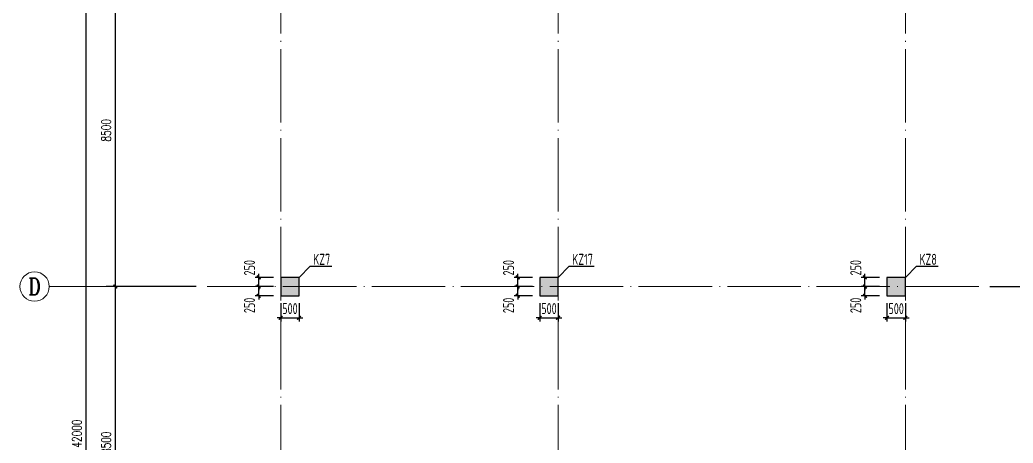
# Model space of a CAD drawing. Extents: x 3968514 to 5230306, y -516551 to -228246.
# Drawn here: x 4951955 to 4978989, y -329853 to -318342 of the extents above; entities that cross this region are included whole.
import ezdxf
from ezdxf.enums import TextEntityAlignment as Align

# ---------------------------------------------------------------- set-up
doc = ezdxf.new("R2010")
doc.units = 0
doc.header["$LTSCALE"] = 1000
doc.header["$MEASUREMENT"] = 0
doc.linetypes.add('DOTE', pattern=[2.42, 2, -0.2, 0.02, -0.2])
for name, color, linetype, lineweight in [('AXIS', 3, 'Continuous', 15), ('AXIS_TEXT', 7, 'Continuous', 15), ('COLU-DIM', 3, 'Continuous', 25), ('COLU-HATCH', 251, 'Continuous', 25), ('COLU-TEXT', 2, 'Continuous', 25), ('DOTE', 1, 'DOTE', 9)]:
    doc.layers.add(name, color=color, linetype=linetype, lineweight=lineweight)
doc.layers.add('COLU', color=7, linetype='Continuous')
doc.styles.add('_TCH_AXIS', font='COMPLEX', dxfattribs={"bigfont": 'GBCBIG'})
doc.styles.add('_TCH_DIM_T3', font='SIMPLEX.shx', dxfattribs={"width": 0.7, "bigfont": 'GBCBIG.shx'})
doc.styles.add('COMPLEX', font='COMPLEX')
doc.styles.add('FromPkpm', font='Tssdeng.shx', dxfattribs={"width": 0.7, "bigfont": 'hztxt.shx'})
doc.dimstyles.new('_TCH_ARCH&&100', dxfattribs={"dimtxt": 255, "dimasz": 100, "dimexe": 250, "dimexo": 300, "dimgap": 122.5, "dimtad": 1, "dimdec": 0, "dimzin": 0, "dimdsep": 46, "dimtxsty": '_TCH_DIM_T3', "dimblk": 'ARCHTICK', "dimcen": 0.09, "dimclrt": 7, "dimazin": 2, "dimtfac": 1, "dimtdec": 0, "dimtix": 1, "dimtmove": 2, "dimatfit": 3, "dimfxl": 150, "dimtolj": 1, "dimtzin": 0, "dimarcsym": 0})
doc.dimstyles.new('Pkpm_1', dxfattribs={"dimtxt": 250, "dimasz": 100, "dimexe": 100, "dimexo": 0.0625, "dimgap": 100, "dimtad": 1, "dimdec": 0, "dimrnd": 1, "dimzin": 0, "dimdsep": 46, "dimtxsty": 'FromPkpm', "dimblk1": 'ARCHTICK', "dimblk2": 'ARCHTICK', "dimsah": 1, "dimcen": 0.09, "dimdle": 100, "dimadec": 0, "dimazin": 0, "dimtfac": 1, "dimtdec": 0, "dimtix": 1, "dimtmove": 2, "dimatfit": 1, "dimfxl": 1, "dimtolj": 1, "dimtzin": 0, "dimarcsym": 0})

# ---------------------------------------------------------------- blocks, each defined once
blk = doc.blocks.new('_ArchTick')
at = {"color": 0, "linetype": 'ByBlock', "const_width": 0.4}
blk.add_lwpolyline([(-0.5, -0.5), (0.5, 0.5)], dxfattribs=at)
blk = doc.blocks.new('*D653')
at = {"layer": 'COLU-DIM', "color": 0, "lineweight": -2, "transparency": 16777216}
for p, q in [((4966105, -326045), (4966105, -326545)), ((4966605, -326045), (4966605, -326545)), ((4966105, -326445), (4966005, -326445)), ((4966105, -326445), (4966605, -326445)), ((4966605, -326445), (4966705, -326445))]:
    blk.add_line(p, q, dxfattribs=at)
at = {"layer": 'Defpoints', "color": 0, "transparency": 16777216}
for p in [(4966105, -325845), (4966605, -325845), (4966605, -326445)]:
    blk.add_point(p, dxfattribs=at)
at = {"layer": 'COLU-DIM', "color": 0, "lineweight": -2, "transparency": 16777216, "xscale": 100, "yscale": 100, "zscale": 100}
blk.add_blockref('_ArchTick', (4966105, -326445), dxfattribs=at)
at = {"layer": 'COLU-DIM', "color": 0, "lineweight": -2, "transparency": 16777216, "xscale": 100, "yscale": 100, "zscale": 100, "rotation": 180}
blk.add_blockref('_ArchTick', (4966605, -326445), dxfattribs=at)
at = {"layer": 'COLU-DIM', "color": 7, "transparency": 16777216, "insert": (4966355, -326195), "char_height": 300, "attachment_point": 5, "style": 'FromPkpm'}
blk.add_mtext('\\A1;500', dxfattribs=at)
blk = doc.blocks.new('*D651')
at = {"layer": 'COLU-DIM', "color": 0, "lineweight": -2, "transparency": 16777216}
for p, q in [((4975355, -325345), (4974855, -325345)), ((4974955, -325345), (4974955, -325245)), ((4974955, -325595), (4974955, -325345)), ((4975355, -325595), (4974855, -325595)), ((4974955, -325595), (4974955, -325695))]:
    blk.add_line(p, q, dxfattribs=at)
at = {"layer": 'Defpoints', "color": 0, "transparency": 16777216}
for p in [(4974955, -325345), (4975555, -325345), (4975555, -325595)]:
    blk.add_point(p, dxfattribs=at)
at = {"layer": 'COLU-DIM', "color": 0, "lineweight": -2, "transparency": 16777216, "xscale": 100, "yscale": 100, "zscale": 100}
for p, rotation in [((4974955, -325345), 270), ((4974955, -325595), 90)]:
    blk.add_blockref('_ArchTick', p, dxfattribs=dict(at, rotation=rotation))
at = {"layer": 'COLU-DIM', "color": 7, "transparency": 16777216, "insert": (4974705, -325083), "char_height": 300, "attachment_point": 5, "rotation": 90, "style": 'FromPkpm'}
blk.add_mtext('\\A1;250', dxfattribs=at)
blk = doc.blocks.new('*D650')
at = {"layer": 'COLU-DIM', "color": 0, "lineweight": -2, "transparency": 16777216}
for p, q in [((4975555, -326045), (4975555, -326545)), ((4976055, -326045), (4976055, -326545)), ((4975555, -326445), (4975455, -326445)), ((4975555, -326445), (4976055, -326445)), ((4976055, -326445), (4976155, -326445))]:
    blk.add_line(p, q, dxfattribs=at)
at = {"layer": 'Defpoints', "color": 0, "transparency": 16777216}
for p in [(4975555, -325845), (4976055, -325845), (4976055, -326445)]:
    blk.add_point(p, dxfattribs=at)
at = {"layer": 'COLU-DIM', "color": 0, "lineweight": -2, "transparency": 16777216, "xscale": 100, "yscale": 100, "zscale": 100}
blk.add_blockref('_ArchTick', (4975555, -326445), dxfattribs=at)
at = {"layer": 'COLU-DIM', "color": 0, "lineweight": -2, "transparency": 16777216, "xscale": 100, "yscale": 100, "zscale": 100, "rotation": 180}
blk.add_blockref('_ArchTick', (4976055, -326445), dxfattribs=at)
at = {"layer": 'COLU-DIM', "color": 7, "transparency": 16777216, "insert": (4975805, -326195), "char_height": 300, "attachment_point": 5, "style": 'FromPkpm'}
blk.add_mtext('\\A1;500', dxfattribs=at)
blk = doc.blocks.new('*D648')
at = {"layer": 'COLU-DIM', "color": 0, "lineweight": -2, "transparency": 16777216}
for p, q in [((4975355, -325595), (4974855, -325595)), ((4974955, -325595), (4974955, -325495)), ((4974955, -325845), (4974955, -325595)), ((4975355, -325845), (4974855, -325845)), ((4974955, -325845), (4974955, -325945))]:
    blk.add_line(p, q, dxfattribs=at)
at = {"layer": 'Defpoints', "color": 0, "transparency": 16777216}
for p in [(4974955, -325595), (4975555, -325595), (4975555, -325845)]:
    blk.add_point(p, dxfattribs=at)
at = {"layer": 'COLU-DIM', "color": 0, "lineweight": -2, "transparency": 16777216, "xscale": 100, "yscale": 100, "zscale": 100}
for p, rotation in [((4974955, -325595), 270), ((4974955, -325845), 90)]:
    blk.add_blockref('_ArchTick', p, dxfattribs=dict(at, rotation=rotation))
at = {"layer": 'COLU-DIM', "color": 7, "transparency": 16777216, "insert": (4974705, -326107), "char_height": 300, "attachment_point": 5, "rotation": 90, "style": 'FromPkpm'}
blk.add_mtext('\\A1;250', dxfattribs=at)
blk = doc.blocks.new('*D642')
at = {"layer": 'COLU-DIM', "color": 0, "lineweight": -2, "transparency": 16777216}
for p, q in [((4965905, -325345), (4965405, -325345)), ((4965505, -325345), (4965505, -325245)), ((4965505, -325595), (4965505, -325345)), ((4965905, -325595), (4965405, -325595)), ((4965505, -325595), (4965505, -325695))]:
    blk.add_line(p, q, dxfattribs=at)
at = {"layer": 'Defpoints', "color": 0, "transparency": 16777216}
for p in [(4965505, -325345), (4966105, -325345), (4966105, -325595)]:
    blk.add_point(p, dxfattribs=at)
at = {"layer": 'COLU-DIM', "color": 0, "lineweight": -2, "transparency": 16777216, "xscale": 100, "yscale": 100, "zscale": 100}
for p, rotation in [((4965505, -325345), 270), ((4965505, -325595), 90)]:
    blk.add_blockref('_ArchTick', p, dxfattribs=dict(at, rotation=rotation))
at = {"layer": 'COLU-DIM', "color": 7, "transparency": 16777216, "insert": (4965255, -325083), "char_height": 300, "attachment_point": 5, "rotation": 90, "style": 'FromPkpm'}
blk.add_mtext('\\A1;250', dxfattribs=at)
blk = doc.blocks.new('*D641')
at = {"layer": 'COLU-DIM', "color": 0, "lineweight": -2, "transparency": 16777216}
for p, q in [((4965905, -325595), (4965405, -325595)), ((4965505, -325595), (4965505, -325495)), ((4965505, -325845), (4965505, -325595)), ((4965905, -325845), (4965405, -325845)), ((4965505, -325845), (4965505, -325945))]:
    blk.add_line(p, q, dxfattribs=at)
at = {"layer": 'Defpoints', "color": 0, "transparency": 16777216}
for p in [(4965505, -325595), (4966105, -325595), (4966105, -325845)]:
    blk.add_point(p, dxfattribs=at)
at = {"layer": 'COLU-DIM', "color": 0, "lineweight": -2, "transparency": 16777216, "xscale": 100, "yscale": 100, "zscale": 100}
for p, rotation in [((4965505, -325595), 270), ((4965505, -325845), 90)]:
    blk.add_blockref('_ArchTick', p, dxfattribs=dict(at, rotation=rotation))
at = {"layer": 'COLU-DIM', "color": 7, "transparency": 16777216, "insert": (4965255, -326107), "char_height": 300, "attachment_point": 5, "rotation": 90, "style": 'FromPkpm'}
blk.add_mtext('\\A1;250', dxfattribs=at)
blk = doc.blocks.new('*D640')
at = {"layer": 'COLU-DIM', "color": 0, "lineweight": -2, "transparency": 16777216}
for p, q in [((4959055, -326045), (4959055, -326545)), ((4959555, -326045), (4959555, -326545)), ((4959055, -326445), (4958955, -326445)), ((4959055, -326445), (4959555, -326445)), ((4959555, -326445), (4959655, -326445))]:
    blk.add_line(p, q, dxfattribs=at)
at = {"layer": 'Defpoints', "color": 0, "transparency": 16777216}
for p in [(4959055, -325845), (4959555, -325845), (4959555, -326445)]:
    blk.add_point(p, dxfattribs=at)
at = {"layer": 'COLU-DIM', "color": 0, "lineweight": -2, "transparency": 16777216, "xscale": 100, "yscale": 100, "zscale": 100}
blk.add_blockref('_ArchTick', (4959055, -326445), dxfattribs=at)
at = {"layer": 'COLU-DIM', "color": 0, "lineweight": -2, "transparency": 16777216, "xscale": 100, "yscale": 100, "zscale": 100, "rotation": 180}
blk.add_blockref('_ArchTick', (4959555, -326445), dxfattribs=at)
at = {"layer": 'COLU-DIM', "color": 7, "transparency": 16777216, "insert": (4959305, -326195), "char_height": 300, "attachment_point": 5, "style": 'FromPkpm'}
blk.add_mtext('\\A1;500', dxfattribs=at)
blk = doc.blocks.new('*D639')
at = {"layer": 'COLU-DIM', "color": 0, "lineweight": -2, "transparency": 16777216}
for p, q in [((4958855, -325595), (4958355, -325595)), ((4958455, -325595), (4958455, -325495)), ((4958455, -325845), (4958455, -325595)), ((4958855, -325845), (4958355, -325845)), ((4958455, -325845), (4958455, -325945))]:
    blk.add_line(p, q, dxfattribs=at)
at = {"layer": 'Defpoints', "color": 0, "transparency": 16777216}
for p in [(4958455, -325595), (4959055, -325595), (4959055, -325845)]:
    blk.add_point(p, dxfattribs=at)
at = {"layer": 'COLU-DIM', "color": 0, "lineweight": -2, "transparency": 16777216, "xscale": 100, "yscale": 100, "zscale": 100}
for p, rotation in [((4958455, -325595), 270), ((4958455, -325845), 90)]:
    blk.add_blockref('_ArchTick', p, dxfattribs=dict(at, rotation=rotation))
at = {"layer": 'COLU-DIM', "color": 7, "transparency": 16777216, "insert": (4958205, -326107), "char_height": 300, "attachment_point": 5, "rotation": 90, "style": 'FromPkpm'}
blk.add_mtext('\\A1;250', dxfattribs=at)
blk = doc.blocks.new('*D637')
at = {"layer": 'COLU-DIM', "color": 0, "lineweight": -2, "transparency": 16777216}
for p, q in [((4958855, -325345), (4958355, -325345)), ((4958455, -325345), (4958455, -325245)), ((4958455, -325595), (4958455, -325345)), ((4958855, -325595), (4958355, -325595)), ((4958455, -325595), (4958455, -325695))]:
    blk.add_line(p, q, dxfattribs=at)
at = {"layer": 'Defpoints', "color": 0, "transparency": 16777216}
for p in [(4958455, -325345), (4959055, -325345), (4959055, -325595)]:
    blk.add_point(p, dxfattribs=at)
at = {"layer": 'COLU-DIM', "color": 0, "lineweight": -2, "transparency": 16777216, "xscale": 100, "yscale": 100, "zscale": 100}
for p, rotation in [((4958455, -325345), 270), ((4958455, -325595), 90)]:
    blk.add_blockref('_ArchTick', p, dxfattribs=dict(at, rotation=rotation))
at = {"layer": 'COLU-DIM', "color": 7, "transparency": 16777216, "insert": (4958205, -325083), "char_height": 300, "attachment_point": 5, "rotation": 90, "style": 'FromPkpm'}
blk.add_mtext('\\A1;250', dxfattribs=at)
blk = doc.blocks.new('_AXISO')
blk.add_circle((0, 0), 0.5)
at = {"layer": 'AXIS_TEXT', "style": 'COMPLEX', "width": 1.041667}
blk.add_attdef('A', text='', height=0.56, dxfattribs=at).set_placement((-0.25, -0.28), (0.25, -0.28), align=Align.FIT)
blk = doc.blocks.new('*D1350')
at = {"layer": 'AXIS', "color": 0, "lineweight": -2, "transparency": 16777216}
for p, q in [((19300, -17000), (21750, -17000)), ((21500, -25500), (21500, -17000)), ((19300, -25500), (21750, -25500))]:
    blk.add_line(p, q, dxfattribs=at)
at = {"layer": 'Defpoints', "color": 0, "transparency": 16777216}
for p in [(19000, -17000), (21500, -17000), (19000, -25500)]:
    blk.add_point(p, dxfattribs=at)
at = {"layer": 'AXIS', "color": 0, "lineweight": -2, "transparency": 16777216, "xscale": 100, "yscale": 100, "zscale": 100}
for p, rotation in [((21500, -17000), 90), ((21500, -25500), 270)]:
    blk.add_blockref('_ArchTick', p, dxfattribs=dict(at, rotation=rotation))
at = {"layer": 'AXIS', "color": 7, "transparency": 16777216, "insert": (21250, -21250), "char_height": 255, "attachment_point": 5, "rotation": 90, "style": '_TCH_DIM_T3'}
blk.add_mtext('\\A1;8500', dxfattribs=at)
blk = doc.blocks.new('*D1351')
at = {"layer": 'AXIS', "color": 0, "lineweight": -2, "transparency": 16777216}
for p, q in [((19300, -8500), (21750, -8500)), ((21500, -17000), (21500, -8500)), ((19300, -17000), (21750, -17000))]:
    blk.add_line(p, q, dxfattribs=at)
at = {"layer": 'Defpoints', "color": 0, "transparency": 16777216}
for p in [(19000, -8500), (21500, -8500), (19000, -17000)]:
    blk.add_point(p, dxfattribs=at)
at = {"layer": 'AXIS', "color": 0, "lineweight": -2, "transparency": 16777216, "xscale": 100, "yscale": 100, "zscale": 100}
for p, rotation in [((21500, -8500), 90), ((21500, -17000), 270)]:
    blk.add_blockref('_ArchTick', p, dxfattribs=dict(at, rotation=rotation))
at = {"layer": 'AXIS', "color": 7, "transparency": 16777216, "insert": (21250, -12750), "char_height": 255, "attachment_point": 5, "rotation": 90, "style": '_TCH_DIM_T3'}
blk.add_mtext('\\A1;8500', dxfattribs=at)
blk = doc.blocks.new('*D1353')
at = {"layer": 'AXIS', "color": 0, "lineweight": -2, "transparency": 16777216}
for p, q in [((-2300, 0), (-5550, 0)), ((-5300, -42000), (-5300, 0)), ((-2300, -42000), (-5550, -42000))]:
    blk.add_line(p, q, dxfattribs=at)
at = {"layer": 'Defpoints', "color": 0, "transparency": 16777216}
for p in [(-5300, 0), (-2000, 0), (-2000, -42000)]:
    blk.add_point(p, dxfattribs=at)
at = {"layer": 'AXIS', "color": 0, "lineweight": -2, "transparency": 16777216, "xscale": 100, "yscale": 100, "zscale": 100}
for p, rotation in [((-5300, 0), 90), ((-5300, -42000), 270)]:
    blk.add_blockref('_ArchTick', p, dxfattribs=dict(at, rotation=rotation))
at = {"layer": 'AXIS', "color": 7, "transparency": 16777216, "insert": (-5550, -21000), "char_height": 255, "attachment_point": 5, "rotation": 90, "style": '_TCH_DIM_T3'}
blk.add_mtext('\\A1;42000', dxfattribs=at)
blk = doc.blocks.new('*D1356')
at = {"layer": 'AXIS', "color": 0, "lineweight": -2, "transparency": 16777216}
for p, q in [((-2300, -17000), (-4750, -17000)), ((-4500, -25500), (-4500, -17000)), ((-2300, -25500), (-4750, -25500))]:
    blk.add_line(p, q, dxfattribs=at)
at = {"layer": 'Defpoints', "color": 0, "transparency": 16777216}
for p in [(-4500, -17000), (-2000, -17000), (-2000, -25500)]:
    blk.add_point(p, dxfattribs=at)
at = {"layer": 'AXIS', "color": 0, "lineweight": -2, "transparency": 16777216, "xscale": 100, "yscale": 100, "zscale": 100}
for p, rotation in [((-4500, -17000), 90), ((-4500, -25500), 270)]:
    blk.add_blockref('_ArchTick', p, dxfattribs=dict(at, rotation=rotation))
at = {"layer": 'AXIS', "color": 7, "transparency": 16777216, "insert": (-4750, -21250), "char_height": 255, "attachment_point": 5, "rotation": 90, "style": '_TCH_DIM_T3'}
blk.add_mtext('\\A1;8500', dxfattribs=at)
blk = doc.blocks.new('*D1357')
at = {"layer": 'AXIS', "color": 0, "lineweight": -2, "transparency": 16777216}
for p, q in [((-2300, -8500), (-4750, -8500)), ((-4500, -17000), (-4500, -8500)), ((-2300, -17000), (-4750, -17000))]:
    blk.add_line(p, q, dxfattribs=at)
at = {"layer": 'Defpoints', "color": 0, "transparency": 16777216}
for p in [(-4500, -8500), (-2000, -8500), (-2000, -17000)]:
    blk.add_point(p, dxfattribs=at)
at = {"layer": 'AXIS', "color": 0, "lineweight": -2, "transparency": 16777216, "xscale": 100, "yscale": 100, "zscale": 100}
for p, rotation in [((-4500, -8500), 90), ((-4500, -17000), 270)]:
    blk.add_blockref('_ArchTick', p, dxfattribs=dict(at, rotation=rotation))
at = {"layer": 'AXIS', "color": 7, "transparency": 16777216, "insert": (-4750, -12750), "char_height": 255, "attachment_point": 5, "rotation": 90, "style": '_TCH_DIM_T3'}
blk.add_mtext('\\A1;8500', dxfattribs=at)
blk = doc.blocks.new('A$Cbcbeac01')
at = {"layer": 'AXIS'}
for p, q in [((-2300, -17000), (-6300, -17000)), ((19300, -17000), (23300, -17000))]:
    blk.add_line(p, q, dxfattribs=at)
at = {"layer": 'DOTE'}
for p, q in [((0, -44000), (0, 2000)), ((7550, -44000), (7550, 2000)), ((17000, -44000), (17000, 2000)), ((19000, -17000), (-2000, -17000))]:
    blk.add_line(p, q, dxfattribs=at)
at = {"layer": 'AXIS'}
ref = blk.add_blockref('_AXISO', (-6700, -17000), dxfattribs=dict(at, xscale=800, yscale=800, zscale=800))
ref.add_attrib('A', 'D', dxfattribs={"layer": 'AXIS_TEXT', "height": 448.3, "style": '_TCH_AXIS', "width": 0.924665}).set_placement((-6867.8, -17224.2), (-6532.2, -17224.2), align=Align.FIT)
for p1, p2, distance, picture, middle in [((-2000, -42000), (-2000, 0), 3300, '*D1353', (-5550, -21000)), ((-2000, -17000), (-2000, -8500), 2500, '*D1357', (-4750, -12750)), ((19000, -17000), (19000, -8500), -2500, '*D1351', (21250, -12750)), ((-2000, -25500), (-2000, -17000), 2500, '*D1356', (-4750, -21250)), ((19000, -25500), (19000, -17000), -2500, '*D1350', (21250, -21250))]:
    dim = blk.add_aligned_dim(p1=p1, p2=p2, distance=distance, dimstyle='_TCH_ARCH&&100', dxfattribs=at)
    dim.commit()
    dim.dimension.update_dxf_attribs({"geometry": picture, "text_midpoint": middle})

msp = doc.modelspace()

# ---------------------------------------------------------------- hatches: boundary and pattern name
at = {"layer": 'COLU-HATCH', "transparency": 33554687}
for points in [[(4959554.69739, -325844.70408), (4959554.69739, -325344.70408), (4959054.69739, -325344.70408), (4959054.69739, -325844.70408)], [(4966604.69739, -325844.70408), (4966604.69739, -325344.70408), (4966104.69739, -325344.70408), (4966104.69739, -325844.70408)], [(4976054.69739, -325844.70408), (4976054.69739, -325344.70408), (4975554.69739, -325344.70408), (4975554.69739, -325844.70408)]]:
    msp.add_hatch(color=256, dxfattribs=at).paths.add_polyline_path(points, flags=0)

# ---------------------------------------------------------------- linework, layer by layer
at = {"layer": 'COLU', "elevation": -0.30417}
for points in [[(4959554.69739, -325844.70408), (4959554.69739, -325344.70408), (4959054.69739, -325344.70408), (4959054.69739, -325844.70408)], [(4966604.69739, -325844.70408), (4966604.69739, -325344.70408), (4966104.69739, -325344.70408), (4966104.69739, -325844.70408)], [(4976054.69739, -325844.70408), (4976054.69739, -325344.70408), (4975554.69739, -325344.70408), (4975554.69739, -325844.70408)]]:
    msp.add_lwpolyline(points, close=True, dxfattribs=at)
at = {"layer": 'COLU-TEXT'}
for p, q in [((4959554.69739, -325344.70408, -0.30417), (4959854.69739, -325044.70408, -0.30417)), ((4959854.69739, -325044.70408, -0.30417), (4960445.89661, -325044.70408, -0.30417)), ((4966604.69739, -325344.70408, -0.30417), (4966904.69739, -325044.70408, -0.30417)), ((4966904.69739, -325044.70408, -0.30417), (4967589.34778, -325044.70408, -0.30417)), ((4976054.69739, -325344.70408, -0.30417), (4976354.69739, -325044.70408, -0.30417)), ((4976354.69739, -325044.70408, -0.30417), (4976945.89661, -325044.70408, -0.30417))]:
    msp.add_line(p, q, dxfattribs=at)

# ---------------------------------------------------------------- block references
msp.add_blockref('A$Cbcbeac01', (4959054.69739, -308594.70505, -0.30417))

# ---------------------------------------------------------------- texts
at = {"layer": 'COLU-TEXT', "style": 'FromPkpm', "width": 0.7}
for s, p in [('KZ7', (4959937.69739, -325004.70408, -0.30417)), ('KZ17', (4966987.69739, -325004.70408, -0.30417)), ('KZ8', (4976437.69739, -325004.70408, -0.30417))]:
    msp.add_text(s, height=300, dxfattribs=at).set_placement(p)

# ---------------------------------------------------------------- dimensions: what is measured, and where the dimension line sits
at = {"layer": 'COLU-DIM'}
for base, p1, p2, picture, middle in [((4958454.69739, -325344.70408, -0.30417), (4959054.69739, -325594.70408, -0.30417), (4959054.69739, -325344.70408, -0.30417), '*D637', (4958204.69739, -325082.70408, -0.30417)), ((4965504.69739, -325344.70408, -0.30417), (4966104.69739, -325594.70408, -0.30417), (4966104.69739, -325344.70408, -0.30417), '*D642', (4965254.69739, -325082.70408, -0.30417)), ((4974954.69739, -325344.70408, -0.30417), (4975554.69739, -325594.70408, -0.30417), (4975554.69739, -325344.70408, -0.30417), '*D651', (4974704.69739, -325082.70408, -0.30417)), ((4958454.69739, -325594.70408, -0.30417), (4959054.69739, -325844.70408, -0.30417), (4959054.69739, -325594.70408, -0.30417), '*D639', (4958204.69739, -326106.70408, -0.30417)), ((4965504.69739, -325594.70408, -0.30417), (4966104.69739, -325844.70408, -0.30417), (4966104.69739, -325594.70408, -0.30417), '*D641', (4965254.69739, -326106.70408, -0.30417)), ((4974954.69739, -325594.70408, -0.30417), (4975554.69739, -325844.70408, -0.30417), (4975554.69739, -325594.70408, -0.30417), '*D648', (4974704.69739, -326106.70408, -0.30417))]:
    dim = msp.add_linear_dim(base=base, p1=p1, p2=p2, angle=90, dimstyle='Pkpm_1', override={"dimscale": 1, "dimtxt": 300, "dimasz": 100, "dimexe": 100, "dimexo": 200, "dimtad": 1, "dimtih": 0, "dimtoh": 0, "dimdle": 100, "dimclrt": 7}, dxfattribs=at)
    dim.commit()
    dim.dimension.update_dxf_attribs({"geometry": picture, "text_midpoint": middle, "dimtype": 129})
for p1, p2, picture, middle in [((4959054.69739, -325844.70408, -0.30417), (4959554.69739, -325844.70408, -0.30417), '*D640', (4959304.69739, -326194.70408, -0.30417)), ((4966104.69739, -325844.70408, -0.30417), (4966604.69739, -325844.70408, -0.30417), '*D653', (4966354.69739, -326194.70408, -0.30417)), ((4975554.69739, -325844.70408, -0.30417), (4976054.69739, -325844.70408, -0.30417), '*D650', (4975804.69739, -326194.70408, -0.30417))]:
    dim = msp.add_aligned_dim(p1=p1, p2=p2, distance=-600, dimstyle='Pkpm_1', override={"dimscale": 1, "dimtxt": 300, "dimasz": 100, "dimexe": 100, "dimexo": 200, "dimtad": 1, "dimjust": 0, "dimtih": 0, "dimtoh": 0, "dimdle": 100, "dimclrt": 7, "dimtix": 1, "dimtmove": 2, "dimatfit": 3}, dxfattribs=at)
    dim.commit()
    dim.dimension.update_dxf_attribs({"geometry": picture, "text_midpoint": middle})

doc.saveas('drawing.dxf')
